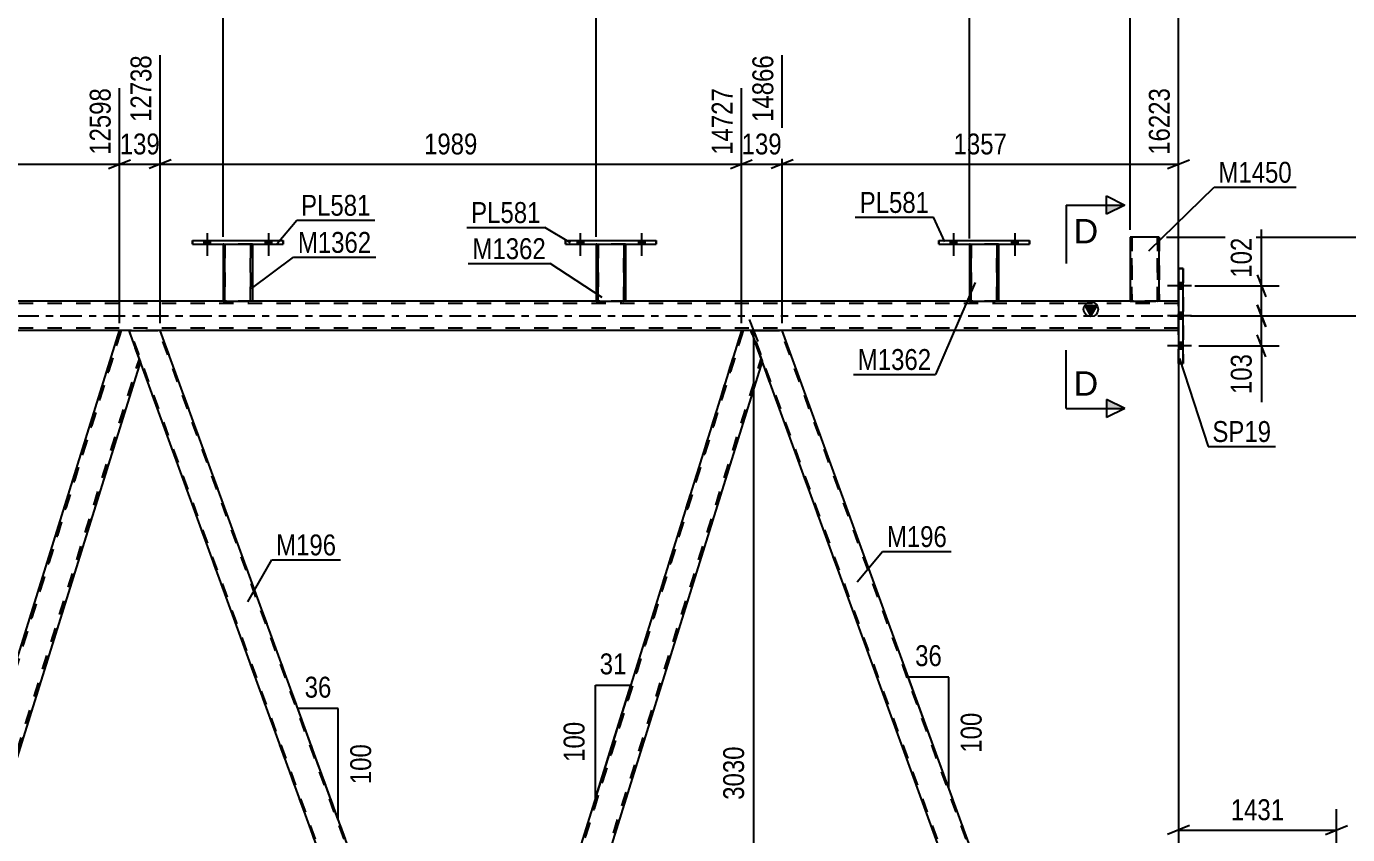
# Model space of a CAD drawing. Header units: millimetres. Extents: x -87 to 754, y -430 to 164.
# Drawn here: x 482.3 to 663.1, y -71 to 39.6 of the extents above; entities that cross this region are included whole.
import ezdxf

# ---------------------------------------------------------------- set-up
doc = ezdxf.new("R2010")
doc.units = ezdxf.units.MM
doc.linetypes.add('DXK_LINE_DOT2', pattern=[3.9198, 1.9599, -1.9599])
doc.linetypes.add('DXK_LINE_DOT3', pattern=[5.9187, 2.979, -0.9799, 0.9799, -0.9799])
doc.styles.add('Arial', font='ARIAL.TTF', dxfattribs={"height": 0.2})
doc.styles.add('Arial Narrow', font='ARIALN.TTF', dxfattribs={"height": 0.2})

# ---------------------------------------------------------------- blocks, each defined once
blk = doc.blocks.new('Bolt-814185698-4137 - 3674')
at = {"linetype": 'Continuous'}
for points in [[(506.55, 9.84), (507.43, 9.84), (507.43, 10.32), (506.55, 10.32)], [(514.95, 9.84), (515.83, 9.84), (515.83, 10.32), (514.95, 10.32)]]:
    blk.add_hatch(color=1, dxfattribs=at).paths.add_polyline_path(points)
at = {"color": 1, "linetype": 'Continuous'}
for p, q in [((506.99, 11.32), (506.99, 8.2)), ((515.39, 11.32), (515.39, 8.2)), ((506.55, 10.32), (506.55, 9.84)), ((507.43, 10.32), (507.43, 9.84)), ((514.95, 10.32), (514.95, 9.84)), ((515.83, 10.32), (515.83, 9.84))]:
    blk.add_line(p, q, dxfattribs=at)
blk = doc.blocks.new('Bolt-814185698-4130 - 3674')
at = {"linetype": 'Continuous'}
for points in [[(608.71, 9.84), (609.59, 9.84), (609.59, 10.32), (608.71, 10.32)], [(617.11, 9.84), (617.99, 9.84), (617.99, 10.32), (617.11, 10.32)]]:
    blk.add_hatch(color=1, dxfattribs=at).paths.add_polyline_path(points)
at = {"color": 1, "linetype": 'Continuous'}
for p, q in [((609.15, 11.32), (609.15, 8.2)), ((617.55, 11.32), (617.55, 8.2)), ((608.71, 10.32), (608.71, 9.84)), ((609.59, 10.32), (609.59, 9.84)), ((617.11, 10.32), (617.11, 9.84)), ((617.99, 10.32), (617.99, 9.84))]:
    blk.add_line(p, q, dxfattribs=at)
blk = doc.blocks.new('Part-814185698-3854 - 3674')
at = {"color": 2, "linetype": 'Continuous'}
for p, q in [((639.97, 6.5), (639.97, 6.5)), ((639.97, 6.5), (639.97, -6.5)), ((640.61, 6.5), (639.97, 6.5)), ((640.61, 6.5), (640.61, 6.5)), ((640.61, -6.5), (640.61, 6.5)), ((639.97, -6.5), (639.97, -6.5)), ((639.97, -6.5), (640.61, -6.5)), ((640.61, -6.5), (640.61, -6.5))]:
    blk.add_line(p, q, dxfattribs=at)
at = {"color": 7, "linetype": 'DXK_LINE_DOT2'}
for p, q in [((639.97, -6.5), (639.97, 6.5)), ((639.97, 6.5), (640.61, 6.5)), ((640.61, 6.5), (640.61, -6.5)), ((640.61, -6.5), (639.97, -6.5))]:
    blk.add_line(p, q, dxfattribs=at)
blk = doc.blocks.new('Part-814185698-3885 - 3674')
at = {"linetype": 'Continuous'}
blk.add_hatch(color=2, dxfattribs=at).paths.add_polyline_path([(627.97, 0), (627.17, 1.4), (628.77, 1.4)])
at = {"color": 2, "linetype": 'Continuous'}
for p, q in [((509.19, 2), (462.11, 2)), ((560.27, 2), (513.19, 2)), ((611.35, 2), (564.27, 2)), ((633.33, 2), (615.35, 2)), ((639.97, 2), (637.33, 2)), ((627.97, 0), (627.17, 1.4)), ((627.17, 1.4), (628.77, 1.4)), ((628.77, 1.4), (627.97, 0)), ((494.99, -2), (415.43, -2)), ((580.13, -2), (500.57, -2)), ((639.97, -2), (585.7, -2))]:
    blk.add_line(p, q, dxfattribs=at)
at = {"color": 7, "linetype": 'DXK_LINE_DOT2'}
for p, q in [((513.19, 2), (509.19, 2)), ((564.27, 2), (560.27, 2)), ((615.35, 2), (611.35, 2)), ((637.33, 2), (633.33, 2)), ((639.97, 2), (639.97, -1.81)), ((639.97, 2), (639.97, 1.95)), ((639.97, 1.95), (639.97, 1.81)), ((639.97, 1.81), (639.97, -2)), ((639.97, 1.68), (25.23, 1.68)), ((639.97, -1.66), (639.97, 1.68)), ((639.97, 1.68), (639.97, 1.68)), ((639.97, 1.66), (639.97, 1.68)), ((639.97, -1.68), (639.97, 1.66)), ((639.97, -1.68), (25.23, -1.68)), ((639.97, -1.68), (639.97, -1.66)), ((639.97, -1.68), (639.97, -1.68)), ((500.57, -2), (494.99, -2)), ((585.7, -2), (580.13, -2)), ((639.97, -1.95), (639.97, -1.81)), ((639.97, -2), (639.97, -1.95)), ((639.97, -2), (639.97, -2))]:
    blk.add_line(p, q, dxfattribs=at)
at = {"color": 7, "linetype": 'DXK_LINE_DOT3'}
blk.add_line((25.23, 0), (639.97, 0), dxfattribs=at)
at = {"color": 2, "linetype": 'Continuous'}
blk.add_circle((627.97, 0.9), 1, dxfattribs=at)
blk = doc.blocks.new('Bolt-814185698-4138 - 3674')
at = {"linetype": 'Continuous'}
for points in [[(557.63, 9.84), (558.51, 9.84), (558.51, 10.32), (557.63, 10.32)], [(566.03, 9.84), (566.91, 9.84), (566.91, 10.32), (566.03, 10.32)]]:
    blk.add_hatch(color=1, dxfattribs=at).paths.add_polyline_path(points)
at = {"color": 1, "linetype": 'Continuous'}
for p, q in [((558.07, 11.32), (558.07, 8.2)), ((566.47, 11.32), (566.47, 8.2)), ((557.63, 10.32), (557.63, 9.84)), ((558.51, 10.32), (558.51, 9.84)), ((566.03, 10.32), (566.03, 9.84)), ((566.91, 10.32), (566.91, 9.84))]:
    blk.add_line(p, q, dxfattribs=at)
blk = doc.blocks.new('Part-814185698-3939 - 3674')
at = {"color": 2, "linetype": 'Continuous'}
for p, q in [((458.29, -119.75), (494.99, -2)), ((496.31, -2), (494.99, -2)), ((497.84, -6.2), (496.31, -2)), ((497.86, -6.25), (461.4, -123.22)), ((459.55, -123.22), (458.31, -119.8))]:
    blk.add_line(p, q, dxfattribs=at)
at = {"color": 7, "linetype": 'DXK_LINE_DOT2'}
for p, q in [((494.99, -2), (458.29, -119.75)), ((495.24, -2), (458.43, -120.12)), ((458.43, -120.12), (495.24, -2)), ((497.86, -6.25), (496.31, -2)), ((461.15, -123.22), (497.72, -5.88)), ((461.15, -123.22), (497.72, -5.88)), ((461.4, -123.22), (497.86, -6.25)), ((497.72, -5.88), (497.72, -5.88)), ((497.84, -6.2), (497.86, -6.25)), ((497.86, -6.25), (497.86, -6.25)), ((459.55, -123.22), (458.29, -119.75)), ((458.29, -119.75), (458.29, -119.75)), ((458.29, -119.75), (458.31, -119.8)), ((458.43, -120.12), (458.43, -120.12)), ((461.4, -123.22), (459.55, -123.22))]:
    blk.add_line(p, q, dxfattribs=at)
blk = doc.blocks.new('Part-814185698-3944 - 3674')
at = {"color": 2, "linetype": 'Continuous'}
for p, q in [((581.47, -2), (581.44, -2)), ((581.47, -2), (585.36, -2)), ((585.7, -2), (585.36, -2)), ((629.82, -123.22), (585.7, -2)), ((585.7, -2), (585.7, -2)), ((625.57, -123.22), (582.97, -6.2))]:
    blk.add_line(p, q, dxfattribs=at)
at = {"color": 7, "linetype": 'DXK_LINE_DOT2'}
for p, q in [((625.57, -123.22), (581.44, -2)), ((582.97, -6.2), (581.44, -2)), ((581.44, -2), (581.44, -2)), ((581.44, -2), (581.44, -2)), ((625.74, -123.22), (581.61, -2)), ((625.74, -123.22), (581.61, -2)), ((581.61, -2), (581.61, -2)), ((581.79, -2), (581.79, -2)), ((581.79, -2), (581.79, -2)), ((629.65, -123.22), (585.53, -2)), ((629.65, -123.22), (585.53, -2)), ((585.53, -2), (585.53, -2)), ((629.82, -123.22), (585.7, -2)), ((629.82, -123.22), (625.57, -123.22))]:
    blk.add_line(p, q, dxfattribs=at)
blk = doc.blocks.new('Bolt-814185698-4139 - 3674')
at = {"linetype": 'Continuous'}
for points in [[(557.63, 9.84), (558.51, 9.84), (558.51, 10.32), (557.63, 10.32)], [(566.03, 9.84), (566.91, 9.84), (566.91, 10.32), (566.03, 10.32)]]:
    blk.add_hatch(color=1, dxfattribs=at).paths.add_polyline_path(points)
at = {"color": 1, "linetype": 'Continuous'}
for p, q in [((558.07, 11.32), (558.07, 8.2)), ((566.47, 11.32), (566.47, 8.2)), ((557.63, 10.32), (557.63, 9.84)), ((558.51, 10.32), (558.51, 9.84)), ((566.03, 10.32), (566.03, 9.84)), ((566.91, 10.32), (566.91, 9.84))]:
    blk.add_line(p, q, dxfattribs=at)
blk = doc.blocks.new('Part-814185698-3954 - 3674')
at = {"color": 7, "linetype": 'DXK_LINE_DOT2'}
for p, q in [((580.13, -2), (543.42, -119.75)), ((580.38, -2), (543.56, -120.12)), ((543.56, -120.12), (580.38, -2)), ((582.99, -6.25), (581.44, -2)), ((546.28, -123.22), (582.86, -5.88)), ((546.28, -123.22), (582.86, -5.88)), ((546.53, -123.22), (582.99, -6.25)), ((582.86, -5.88), (582.86, -5.88)), ((582.97, -6.2), (582.99, -6.25)), ((582.99, -6.25), (582.99, -6.25)), ((543.84, -118.4), (543.42, -119.75)), ((548.03, -118.4), (546.53, -123.22)), ((544.69, -123.22), (543.42, -119.75)), ((544.69, -123.22), (543.42, -119.75)), ((543.42, -119.75), (543.42, -119.75)), ((543.56, -120.12), (543.56, -120.12)), ((546.53, -123.22), (544.69, -123.22))]:
    blk.add_line(p, q, dxfattribs=at)
at = {"color": 2, "linetype": 'Continuous'}
for p, q in [((580.13, -2), (543.84, -118.4)), ((581.44, -2), (580.13, -2)), ((581.44, -2), (582.97, -6.2)), ((582.99, -6.25), (548.03, -118.4))]:
    blk.add_line(p, q, dxfattribs=at)
blk = doc.blocks.new('Part-814185698-3959 - 3674')
at = {"color": 2, "linetype": 'Continuous'}
for p, q in [((496.34, -2), (496.31, -2)), ((496.34, -2), (500.23, -2)), ((500.57, -2), (500.23, -2)), ((542.93, -118.4), (500.57, -2)), ((500.57, -2), (500.57, -2)), ((538.68, -118.4), (497.84, -6.2))]:
    blk.add_line(p, q, dxfattribs=at)
at = {"color": 7, "linetype": 'DXK_LINE_DOT2'}
for p, q in [((540.43, -123.22), (496.31, -2)), ((497.84, -6.2), (496.31, -2)), ((496.31, -2), (496.31, -2)), ((496.31, -2), (496.31, -2)), ((540.6, -123.22), (496.48, -2)), ((540.6, -123.22), (496.48, -2)), ((496.48, -2), (496.48, -2)), ((496.65, -2), (496.65, -2)), ((496.65, -2), (496.65, -2)), ((544.52, -123.22), (500.4, -2)), ((544.52, -123.22), (500.4, -2)), ((500.4, -2), (500.4, -2)), ((544.69, -123.22), (500.57, -2)), ((540.43, -123.22), (538.68, -118.4)), ((544.69, -123.22), (542.93, -118.4)), ((544.69, -123.22), (540.43, -123.22))]:
    blk.add_line(p, q, dxfattribs=at)
blk = doc.blocks.new('Bolt-814185698-3976 - 3674')
at = {"linetype": 'Continuous'}
for points in [[(639.97, 4.54), (639.97, 3.66), (640.61, 3.66), (640.61, 4.54)], [(639.97, 4.54), (639.97, 3.66), (640.61, 3.66), (640.61, 4.54)], [(639.97, 4.54), (639.97, 3.66), (640.61, 3.66), (640.61, 4.54)], [(639.97, 0.44), (639.97, -0.44), (640.61, -0.44), (640.61, 0.44)], [(639.97, 0.44), (639.97, -0.44), (640.61, -0.44), (640.61, 0.44)], [(639.97, -3.66), (639.97, -4.54), (640.61, -4.54), (640.61, -3.66)], [(639.97, -3.66), (639.97, -4.54), (640.61, -4.54), (640.61, -3.66)], [(639.97, -3.66), (639.97, -4.54), (640.61, -4.54), (640.61, -3.66)]]:
    blk.add_hatch(color=1, dxfattribs=at).paths.add_polyline_path(points)
at = {"color": 1, "linetype": 'Continuous'}
for p, q in [((641.77, 4.1), (638.45, 4.1)), ((641.77, 4.1), (638.45, 4.1)), ((641.77, 4.1), (638.45, 4.1)), ((640.61, 4.54), (639.97, 4.54)), ((640.61, 4.54), (639.97, 4.54)), ((640.61, 4.54), (639.97, 4.54)), ((640.61, 3.66), (639.97, 3.66)), ((640.61, 3.66), (639.97, 3.66)), ((640.61, 3.66), (639.97, 3.66)), ((641.77, 0), (638.45, 0)), ((641.77, 0), (638.45, 0)), ((640.61, 0.44), (639.97, 0.44)), ((640.61, 0.44), (639.97, 0.44)), ((640.61, -0.44), (639.97, -0.44)), ((640.61, -0.44), (639.97, -0.44)), ((641.77, -4.1), (638.45, -4.1)), ((641.77, -4.1), (638.45, -4.1)), ((641.77, -4.1), (638.45, -4.1)), ((640.61, -3.66), (639.97, -3.66)), ((640.61, -3.66), (639.97, -3.66)), ((640.61, -3.66), (639.97, -3.66)), ((640.61, -4.54), (639.97, -4.54)), ((640.61, -4.54), (639.97, -4.54)), ((640.61, -4.54), (639.97, -4.54))]:
    blk.add_line(p, q, dxfattribs=at)
blk = doc.blocks.new('Part-814185698-4017 - 3674')
at = {"color": 2, "linetype": 'Continuous'}
for p, q in [((633.33, 10.8), (633.33, 10.8)), ((633.33, 10.8), (633.33, 2)), ((636.85, 10.8), (633.33, 10.8)), ((637.33, 10.8), (636.85, 10.8)), ((637.33, 10.8), (637.33, 10.8)), ((637.33, 2), (637.33, 10.8)), ((633.33, 2), (633.33, 2)), ((633.33, 2), (636.85, 2)), ((637.19, 2), (636.85, 2)), ((637.29, 2), (637.19, 2)), ((637.33, 2), (637.29, 2)), ((637.33, 2), (637.33, 2))]:
    blk.add_line(p, q, dxfattribs=at)
at = {"color": 7, "linetype": 'DXK_LINE_DOT2'}
for p, q in [((633.33, 10.8), (633.33, 2)), ((633.33, 10.8), (633.33, 10.8)), ((633.57, 10.8), (633.57, 10.8)), ((633.57, 2), (633.57, 10.8)), ((633.57, 10.8), (633.57, 2)), ((633.59, 10.8), (633.57, 10.8)), ((633.57, 10.8), (633.59, 10.8)), ((633.62, 10.8), (633.59, 10.8)), ((633.59, 10.8), (633.62, 10.8)), ((633.62, 10.8), (633.64, 10.8)), ((633.81, 10.8), (633.81, 10.8)), ((633.81, 10.8), (633.81, 10.8)), ((637.09, 10.8), (636.94, 10.8)), ((637.02, 10.8), (637.03, 10.8)), ((637.03, 10.8), (637.07, 10.8)), ((637.07, 10.8), (637.09, 10.8)), ((637.09, 10.8), (637.09, 10.8)), ((637.09, 2), (637.09, 10.8)), ((637.09, 10.8), (637.09, 2)), ((637.33, 10.8), (637.33, 2)), ((633.33, 2), (633.33, 2)), ((633.57, 2), (633.57, 2)), ((633.81, 2), (633.57, 2)), ((633.81, 2), (633.81, 2)), ((633.81, 2), (633.81, 2)), ((637.03, 2), (636.85, 2)), ((637.19, 2), (636.94, 2)), ((637.07, 2), (637.09, 2)), ((637.09, 2), (637.09, 2))]:
    blk.add_line(p, q, dxfattribs=at)
blk = doc.blocks.new('Part-814185698-4022 - 3674')
at = {"color": 2, "linetype": 'Continuous'}
for p, q in [((607.15, 9.84), (607.15, 10.32)), ((607.15, 10.32), (607.15, 10.32)), ((607.15, 10.32), (619.55, 10.32)), ((607.15, 9.84), (607.15, 9.84)), ((607.15, 9.84), (619.55, 9.84)), ((619.55, 10.32), (619.55, 9.84)), ((619.55, 10.32), (619.55, 10.32)), ((619.55, 9.84), (619.55, 9.84))]:
    blk.add_line(p, q, dxfattribs=at)
at = {"color": 7, "linetype": 'DXK_LINE_DOT2'}
for p, q in [((607.15, 10.32), (607.15, 9.84)), ((607.15, 10.32), (619.55, 10.32)), ((607.15, 9.84), (619.55, 9.84)), ((619.55, 9.84), (619.55, 10.32))]:
    blk.add_line(p, q, dxfattribs=at)
blk = doc.blocks.new('Part-814185698-4047 - 3674')
at = {"color": 2, "linetype": 'Continuous'}
for p, q in [((509.19, 9.84), (509.19, 2)), ((513.19, 9.84), (513.19, 2)), ((509.19, 2), (509.19, 2)), ((509.19, 2), (512.71, 2)), ((513.05, 2), (512.71, 2)), ((513.15, 2), (513.05, 2)), ((513.19, 2), (513.15, 2)), ((513.19, 2), (513.19, 2))]:
    blk.add_line(p, q, dxfattribs=at)
at = {"color": 7, "linetype": 'DXK_LINE_DOT2'}
for p, q in [((513.19, 9.84), (509.19, 9.84)), ((509.19, 9.84), (509.19, 2)), ((509.19, 9.84), (509.19, 9.84)), ((509.43, 2), (509.43, 9.84)), ((509.43, 9.84), (509.43, 2)), ((512.95, 2), (512.95, 9.84)), ((512.95, 9.84), (512.95, 2)), ((513.19, 9.84), (513.19, 9.84)), ((513.19, 9.84), (513.19, 9.84)), ((513.19, 9.84), (513.19, 2)), ((509.19, 2), (509.19, 2)), ((509.43, 2), (509.43, 2)), ((509.67, 2), (509.43, 2)), ((509.67, 2), (509.67, 2)), ((509.67, 2), (509.67, 2)), ((512.89, 2), (512.71, 2)), ((513.05, 2), (512.8, 2)), ((512.93, 2), (512.95, 2)), ((512.95, 2), (512.95, 2))]:
    blk.add_line(p, q, dxfattribs=at)
blk = doc.blocks.new('Part-814185698-4052 - 3674')
at = {"color": 2, "linetype": 'Continuous'}
for p, q in [((504.99, 9.84), (504.99, 10.32)), ((504.99, 10.32), (504.99, 10.32)), ((504.99, 10.32), (517.39, 10.32)), ((504.99, 9.84), (504.99, 9.84)), ((504.99, 9.84), (517.39, 9.84)), ((517.39, 10.32), (517.39, 9.84)), ((517.39, 10.32), (517.39, 10.32)), ((517.39, 9.84), (517.39, 9.84))]:
    blk.add_line(p, q, dxfattribs=at)
at = {"color": 7, "linetype": 'DXK_LINE_DOT2'}
for p, q in [((504.99, 10.32), (504.99, 9.84)), ((504.99, 10.32), (517.39, 10.32)), ((504.99, 9.84), (517.39, 9.84)), ((517.39, 9.84), (517.39, 10.32))]:
    blk.add_line(p, q, dxfattribs=at)
blk = doc.blocks.new('Part-814185698-4057 - 3674')
at = {"color": 2, "linetype": 'Continuous'}
for p, q in [((560.27, 9.84), (560.27, 2)), ((564.27, 9.84), (564.27, 2)), ((560.27, 2), (560.27, 2)), ((560.27, 2), (563.79, 2)), ((564.13, 2), (563.79, 2)), ((564.23, 2), (564.13, 2)), ((564.27, 2), (564.23, 2)), ((564.27, 2), (564.27, 2))]:
    blk.add_line(p, q, dxfattribs=at)
at = {"color": 7, "linetype": 'DXK_LINE_DOT2'}
for p, q in [((564.27, 9.84), (560.27, 9.84)), ((560.27, 9.84), (560.27, 2)), ((560.27, 9.84), (560.27, 9.84)), ((560.51, 2), (560.51, 9.84)), ((560.51, 9.84), (560.51, 2)), ((564.03, 2), (564.03, 9.84)), ((564.03, 9.84), (564.03, 2)), ((564.27, 9.84), (564.27, 9.84)), ((564.27, 9.84), (564.27, 9.84)), ((564.27, 9.84), (564.27, 2)), ((560.27, 2), (560.27, 2)), ((560.51, 2), (560.51, 2)), ((560.75, 2), (560.51, 2)), ((560.75, 2), (560.75, 2)), ((560.75, 2), (560.75, 2)), ((563.98, 2), (563.79, 2)), ((564.13, 2), (563.88, 2)), ((564.01, 2), (564.03, 2)), ((564.03, 2), (564.03, 2))]:
    blk.add_line(p, q, dxfattribs=at)
blk = doc.blocks.new('Part-814185698-4062 - 3674')
at = {"color": 2, "linetype": 'Continuous'}
for p, q in [((556.07, 9.84), (556.07, 10.32)), ((556.07, 10.32), (556.07, 10.32)), ((556.07, 10.32), (568.47, 10.32)), ((556.07, 9.84), (556.07, 9.84)), ((556.07, 9.84), (568.47, 9.84)), ((568.47, 10.32), (568.47, 9.84)), ((568.47, 10.32), (568.47, 10.32)), ((568.47, 9.84), (568.47, 9.84))]:
    blk.add_line(p, q, dxfattribs=at)
at = {"color": 7, "linetype": 'DXK_LINE_DOT2'}
for p, q in [((556.07, 10.32), (556.07, 9.84)), ((556.07, 10.32), (568.47, 10.32)), ((556.07, 9.84), (568.47, 9.84)), ((568.47, 9.84), (568.47, 10.32))]:
    blk.add_line(p, q, dxfattribs=at)
blk = doc.blocks.new('Part-814185698-4067 - 3674')
at = {"color": 2, "linetype": 'Continuous'}
for p, q in [((611.35, 9.84), (611.35, 2)), ((615.35, 9.84), (615.35, 2)), ((611.35, 2), (611.35, 2)), ((611.35, 2), (614.87, 2)), ((615.21, 2), (614.87, 2)), ((615.32, 2), (615.21, 2)), ((615.35, 2), (615.32, 2)), ((615.35, 2), (615.35, 2))]:
    blk.add_line(p, q, dxfattribs=at)
at = {"color": 7, "linetype": 'DXK_LINE_DOT2'}
for p, q in [((615.35, 9.84), (611.35, 9.84)), ((611.35, 9.84), (611.35, 2)), ((611.35, 9.84), (611.35, 9.84)), ((611.59, 2), (611.59, 9.84)), ((611.59, 9.84), (611.59, 2)), ((615.11, 2), (615.11, 9.84)), ((615.11, 9.84), (615.11, 2)), ((615.35, 9.84), (615.35, 9.84)), ((615.35, 9.84), (615.35, 9.84)), ((615.35, 9.84), (615.35, 2)), ((611.35, 2), (611.35, 2)), ((611.59, 2), (611.59, 2)), ((611.83, 2), (611.59, 2)), ((611.83, 2), (611.83, 2)), ((611.83, 2), (611.83, 2)), ((615.06, 2), (614.87, 2)), ((615.21, 2), (614.96, 2)), ((615.09, 2), (615.11, 2)), ((615.11, 2), (615.11, 2))]:
    blk.add_line(p, q, dxfattribs=at)
blk = doc.blocks.new('Bolt-814185698-4131 - 3674')
at = {"linetype": 'Continuous'}
for points in [[(608.71, 9.84), (609.59, 9.84), (609.59, 10.32), (608.71, 10.32)], [(617.11, 9.84), (617.99, 9.84), (617.99, 10.32), (617.11, 10.32)]]:
    blk.add_hatch(color=1, dxfattribs=at).paths.add_polyline_path(points)
at = {"color": 1, "linetype": 'Continuous'}
for p, q in [((609.15, 11.32), (609.15, 8.2)), ((617.55, 11.32), (617.55, 8.2)), ((608.71, 10.32), (608.71, 9.84)), ((609.59, 10.32), (609.59, 9.84)), ((617.11, 10.32), (617.11, 9.84)), ((617.99, 10.32), (617.99, 9.84))]:
    blk.add_line(p, q, dxfattribs=at)
blk = doc.blocks.new('Bolt-814185698-4136 - 3674')
at = {"linetype": 'Continuous'}
for points in [[(506.55, 9.84), (507.43, 9.84), (507.43, 10.32), (506.55, 10.32)], [(514.95, 9.84), (515.83, 9.84), (515.83, 10.32), (514.95, 10.32)]]:
    blk.add_hatch(color=1, dxfattribs=at).paths.add_polyline_path(points)
at = {"color": 1, "linetype": 'Continuous'}
for p, q in [((506.99, 11.32), (506.99, 8.2)), ((515.39, 11.32), (515.39, 8.2)), ((506.55, 10.32), (506.55, 9.84)), ((507.43, 10.32), (507.43, 9.84)), ((514.95, 10.32), (514.95, 9.84)), ((515.83, 10.32), (515.83, 9.84))]:
    blk.add_line(p, q, dxfattribs=at)
blk = doc.blocks.new('StraightDimension-814185698-4745 - 3674')
at = {"color": 7, "linetype": 'Continuous'}
for p, q in [((585.7, -1), (585.7, 35.7)), ((639.97, 3), (639.97, 31.2)), ((587.2, 21.36), (584.2, 20.16)), ((585.7, 20.76), (639.97, 20.76)), ((638.47, 20.16), (641.47, 21.36))]:
    blk.add_line(p, q, dxfattribs=at)
at = {"color": 0, "linetype": 'Continuous'}
blk.add_wipeout([(639.37, 31.8), (635.17, 31.8), (635.17, 21.46), (639.37, 21.46)], dxfattribs=at)
at = {"color": 0}
blk.add_wipeout([(617.09, 21.51), (617.09, 25.71), (608.58, 25.71), (608.58, 21.51)], dxfattribs=at)
at = {"color": 3, "linetype": 'Continuous', "style": 'Arial Narrow'}
blk.add_text('16223', height=2.863, rotation=90.0002, dxfattribs=at).set_placement((638.77, 22.06))
at = {"color": 3, "style": 'Arial Narrow'}
blk.add_text('1357', height=2.863, dxfattribs=at).set_placement((609.18, 22.11))
blk = doc.blocks.new('StraightDimension-814185698-4796 - 3674')
at = {"color": 7, "linetype": 'Continuous'}
for p, q in [((500.57, -1), (500.57, 35.7)), ((494.99, -1), (494.99, 31.2)), ((493.49, 20.16), (496.49, 21.36)), ((494.99, 20.76), (500.57, 20.76)), ((502.07, 21.36), (499.07, 20.16))]:
    blk.add_line(p, q, dxfattribs=at)
at = {"color": 0}
blk.add_wipeout([(501.12, 21.51), (501.12, 25.71), (494.44, 25.71), (494.44, 21.51)], dxfattribs=at)
at = {"color": 3, "style": 'Arial Narrow'}
blk.add_text('139', height=2.863, dxfattribs=at).set_placement((495.04, 22.11))
at = {"color": 0, "linetype": 'Continuous'}
blk.add_wipeout([(499.97, 36.3), (495.77, 36.3), (495.77, 25.96), (499.97, 25.96)], dxfattribs=at)
at = {"color": 3, "linetype": 'Continuous', "style": 'Arial Narrow'}
blk.add_text('12738', height=2.863, rotation=90.0002, dxfattribs=at).set_placement((499.37, 26.56))
blk = doc.blocks.new('StraightDimension-814185698-5039 - 3674')
at = {"color": 7, "linetype": 'Continuous'}
for p, q in [((694.69, 9.3), (693.49, 12.3)), ((638.33, 10.8), (696.49, 10.8)), ((694.09, -133.6), (694.09, 10.8)), ((552.17, -133.6), (696.49, -133.6)), ((693.49, -132.1), (694.69, -135.1))]:
    blk.add_line(p, q, dxfattribs=at)
at = {"color": 0}
blk.add_wipeout([(693.34, -57.15), (689.14, -57.15), (689.14, -65.66), (693.34, -65.66)], dxfattribs=at)
at = {"color": 3, "style": 'Arial Narrow'}
blk.add_text('3610', height=2.863, rotation=90.0002, dxfattribs=at).set_placement((692.74, -65.06))
blk = doc.blocks.new('StraightDimension-814185698-8751 - 3674')
at = {"color": 7, "linetype": 'Continuous'}
for p, q in [((642.22, 0), (653.74, 0)), ((650.74, 1.5), (651.94, -1.5)), ((651.34, -4.1), (651.34, 0)), ((651.94, -5.6), (650.74, -2.6)), ((642.77, -4.1), (653.74, -4.1))]:
    blk.add_line(p, q, dxfattribs=at)
at = {"color": 0}
blk.add_wipeout([(650.59, -4.62), (646.39, -4.62), (646.39, -11.31), (650.59, -11.31)], dxfattribs=at)
at = {"color": 7, "linetype": 'Continuous'}
blk.add_line((651.34, -4.1), (651.34, -11.83), dxfattribs=at)
blk.add_line((651.34, -4.1), (651.34, -11.83), dxfattribs=at)
at = {"color": 3, "style": 'Arial Narrow'}
blk.add_text('103', height=2.863, rotation=90.0002, dxfattribs=at).set_placement((649.99, -10.71))
blk = doc.blocks.new('StraightDimension-814185698-5164 - 3674')
at = {"color": 7, "linetype": 'Continuous'}
for p, q in [((458.11, 10.84), (458.11, 52.74)), ((509.19, 10.84), (509.19, 52.74)), ((459.61, 42.9), (456.61, 41.7)), ((458.11, 42.3), (509.19, 42.3)), ((507.69, 41.7), (510.69, 42.9))]:
    blk.add_line(p, q, dxfattribs=at)
at = {"color": 0, "linetype": 'Continuous'}
blk.add_wipeout([(508.59, 53.34), (504.39, 53.34), (504.39, 43), (508.59, 43)], dxfattribs=at)
at = {"color": 0}
blk.add_wipeout([(487.91, 43.05), (487.91, 47.25), (479.39, 47.25), (479.39, 43.05)], dxfattribs=at)
at = {"color": 3, "linetype": 'Continuous', "style": 'Arial Narrow'}
blk.add_text('12953', height=2.863, rotation=90.0002, dxfattribs=at).set_placement((507.99, 43.6))
at = {"color": 3, "style": 'Arial Narrow'}
blk.add_text('1277', height=2.863, dxfattribs=at).set_placement((479.99, 43.65))
blk = doc.blocks.new('AngleDimension-814185698-8883 - 3674')
at = {"color": 7, "linetype": 'Continuous'}
for p, q in [((560.16, -50.59), (564.98, -50.59)), ((560.16, -66.06), (564.98, -50.59)), ((560.16, -66.06), (560.16, -50.59)), ((561.68, -61.2), (564.98, -50.59))]:
    blk.add_line(p, q, dxfattribs=at)
at = {"color": 0}
for points in [[(565, -49.69), (565, -45.49), (560.14, -45.49), (560.14, -49.69)], [(559.26, -54.98), (555.06, -54.98), (555.06, -61.67), (559.26, -61.67)]]:
    blk.add_wipeout(points, dxfattribs=at)
at = {"color": 3, "style": 'Arial Narrow'}
blk.add_text('31', height=2.863, dxfattribs=at).set_placement((560.74, -49.09))
blk.add_text('100', height=2.863, rotation=90.0002, dxfattribs=at).set_placement((558.66, -61.07))
blk = doc.blocks.new('AngleDimension-814185698-4265 - 3674')
at = {"color": 7, "linetype": 'Continuous'}
for p, q in [((522.31, -61.74), (519.41, -53.78)), ((524.95, -53.78), (519.41, -53.78)), ((524.95, -69), (519.41, -53.78)), ((524.95, -69), (524.95, -53.78))]:
    blk.add_line(p, q, dxfattribs=at)
at = {"color": 0}
for points in [[(524.61, -52.88), (524.61, -48.68), (519.75, -48.68), (519.75, -52.88)], [(530.05, -58.05), (525.85, -58.05), (525.85, -64.73), (530.05, -64.73)]]:
    blk.add_wipeout(points, dxfattribs=at)
at = {"color": 3, "style": 'Arial Narrow'}
blk.add_text('36', height=2.863, dxfattribs=at).set_placement((520.35, -52.28))
blk.add_text('100', height=2.863, rotation=90.0002, dxfattribs=at).set_placement((529.45, -64.13))
blk = doc.blocks.new('StraightDimension-814185698-4815 - 3674')
at = {"color": 7, "linetype": 'Continuous'}
for p, q in [((415.43, -1), (415.43, 35.7)), ((494.99, -1), (494.99, 31.2)), ((416.93, 21.36), (413.93, 20.16)), ((415.43, 20.76), (494.99, 20.76)), ((493.49, 20.16), (496.49, 21.36))]:
    blk.add_line(p, q, dxfattribs=at)
at = {"color": 0, "linetype": 'Continuous'}
blk.add_wipeout([(494.39, 31.8), (490.19, 31.8), (490.19, 21.46), (494.39, 21.46)], dxfattribs=at)
at = {"color": 0}
blk.add_wipeout([(459.47, 21.51), (459.47, 25.71), (450.96, 25.71), (450.96, 21.51)], dxfattribs=at)
at = {"color": 3, "linetype": 'Continuous', "style": 'Arial Narrow'}
blk.add_text('12598', height=2.863, rotation=90.0002, dxfattribs=at).set_placement((493.79, 22.06))
at = {"color": 3, "style": 'Arial Narrow'}
blk.add_text('1989', height=2.863, dxfattribs=at).set_placement((451.56, 22.11))
blk = doc.blocks.new('StraightDimension-814185698-4429 - 3674')
at = {"color": 7, "linetype": 'Continuous'}
for p, q in [((641.61, 0), (681.39, 0)), ((679.59, -1.5), (678.39, 1.5)), ((678.99, -125.86), (678.99, 0)), ((678.39, -124.36), (679.59, -127.36)), ((663.23, -125.86), (681.39, -125.86))]:
    blk.add_line(p, q, dxfattribs=at)
at = {"color": 0}
blk.add_wipeout([(678.24, -58.67), (674.04, -58.67), (674.04, -67.19), (678.24, -67.19)], dxfattribs=at)
at = {"color": 3, "style": 'Arial Narrow'}
blk.add_text('3146', height=2.863, rotation=90.0002, dxfattribs=at).set_placement((677.64, -66.59))
blk = doc.blocks.new('StraightDimension-814185698-4724 - 3674')
at = {"color": 7, "linetype": 'Continuous'}
for p, q in [((639.97, -3), (639.97, -72.81)), ((661.59, -122.22), (661.59, -67.56)), ((641.47, -69.81), (638.47, -71.01)), ((639.97, -70.41), (661.59, -70.41)), ((660.09, -71.01), (663.09, -69.81))]:
    blk.add_line(p, q, dxfattribs=at)
at = {"color": 0}
blk.add_wipeout([(655.04, -69.66), (655.04, -65.46), (646.52, -65.46), (646.52, -69.66)], dxfattribs=at)
at = {"color": 3, "style": 'Arial Narrow'}
blk.add_text('1431', height=2.863, dxfattribs=at).set_placement((647.12, -69.06))
blk = doc.blocks.new('StraightDimension-814185698-4757 - 3674')
at = {"color": 7, "linetype": 'Continuous'}
for p, q in [((585.7, -1), (585.7, 35.7)), ((580.13, -1), (580.13, 31.2)), ((578.63, 20.16), (581.63, 21.36)), ((580.13, 20.76), (585.7, 20.76)), ((587.2, 21.36), (584.2, 20.16))]:
    blk.add_line(p, q, dxfattribs=at)
at = {"color": 0}
blk.add_wipeout([(586.26, 21.51), (586.26, 25.71), (579.57, 25.71), (579.57, 21.51)], dxfattribs=at)
at = {"color": 3, "style": 'Arial Narrow'}
blk.add_text('139', height=2.863, dxfattribs=at).set_placement((580.17, 22.11))
at = {"color": 0, "linetype": 'Continuous'}
blk.add_wipeout([(585.1, 36.3), (580.9, 36.3), (580.9, 25.96), (585.1, 25.96)], dxfattribs=at)
at = {"color": 3, "linetype": 'Continuous', "style": 'Arial Narrow'}
blk.add_text('14866', height=2.863, rotation=90.0002, dxfattribs=at).set_placement((584.5, 26.56))
blk = doc.blocks.new('StraightDimension-814185698-4777 - 3674')
at = {"color": 7, "linetype": 'Continuous'}
for p, q in [((500.57, -1), (500.57, 35.7)), ((580.13, -1), (580.13, 31.2)), ((502.07, 21.36), (499.07, 20.16)), ((500.57, 20.76), (580.13, 20.76)), ((578.63, 20.16), (581.63, 21.36))]:
    blk.add_line(p, q, dxfattribs=at)
at = {"color": 0, "linetype": 'Continuous'}
blk.add_wipeout([(579.53, 31.8), (575.33, 31.8), (575.33, 21.46), (579.53, 21.46)], dxfattribs=at)
at = {"color": 0}
blk.add_wipeout([(544.6, 21.51), (544.6, 25.71), (536.09, 25.71), (536.09, 21.51)], dxfattribs=at)
at = {"color": 3, "linetype": 'Continuous', "style": 'Arial Narrow'}
blk.add_text('14727', height=2.863, rotation=90.0002, dxfattribs=at).set_placement((578.93, 22.06))
at = {"color": 3, "style": 'Arial Narrow'}
blk.add_text('1989', height=2.863, dxfattribs=at).set_placement((536.69, 22.11))
blk = doc.blocks.new('StraightDimension-814185698-5174 - 3674')
at = {"color": 7, "linetype": 'Continuous'}
for p, q in [((509.19, 10.84), (509.19, 52.74)), ((560.27, 10.84), (560.27, 52.74)), ((510.69, 42.9), (507.69, 41.7)), ((509.19, 42.3), (560.27, 42.3)), ((558.77, 41.7), (561.77, 42.9))]:
    blk.add_line(p, q, dxfattribs=at)
at = {"color": 0, "linetype": 'Continuous'}
blk.add_wipeout([(559.67, 53.34), (555.47, 53.34), (555.47, 43), (559.67, 43)], dxfattribs=at)
at = {"color": 0}
blk.add_wipeout([(538.99, 43.05), (538.99, 47.25), (530.47, 47.25), (530.47, 43.05)], dxfattribs=at)
at = {"color": 3, "linetype": 'Continuous', "style": 'Arial Narrow'}
blk.add_text('14230', height=2.863, rotation=90.0002, dxfattribs=at).set_placement((559.07, 43.6))
at = {"color": 3, "style": 'Arial Narrow'}
blk.add_text('1277', height=2.863, dxfattribs=at).set_placement((531.07, 43.65))
blk = doc.blocks.new('StraightDimension-814185698-5184 - 3674')
at = {"color": 7, "linetype": 'Continuous'}
for p, q in [((560.27, 10.84), (560.27, 52.74)), ((611.35, 10.61), (611.35, 52.74)), ((561.77, 42.9), (558.77, 41.7)), ((560.27, 42.3), (611.35, 42.3)), ((609.85, 41.7), (612.85, 42.9))]:
    blk.add_line(p, q, dxfattribs=at)
at = {"color": 0, "linetype": 'Continuous'}
blk.add_wipeout([(610.75, 53.34), (606.55, 53.34), (606.55, 43), (610.75, 43)], dxfattribs=at)
at = {"color": 0}
blk.add_wipeout([(590.07, 43.05), (590.07, 47.25), (581.56, 47.25), (581.56, 43.05)], dxfattribs=at)
at = {"color": 3, "linetype": 'Continuous', "style": 'Arial Narrow'}
blk.add_text('15507', height=2.863, rotation=90.0002, dxfattribs=at).set_placement((610.15, 43.6))
at = {"color": 3, "style": 'Arial Narrow'}
blk.add_text('1277', height=2.863, dxfattribs=at).set_placement((582.16, 43.65))
blk = doc.blocks.new('StraightDimension-814185698-5194 - 3674')
at = {"color": 7, "linetype": 'Continuous'}
for p, q in [((611.35, 10.61), (611.35, 52.74)), ((633.33, 11.8), (633.33, 52.74)), ((612.85, 42.9), (609.85, 41.7)), ((611.35, 42.3), (633.33, 42.3)), ((631.83, 41.7), (634.83, 42.9))]:
    blk.add_line(p, q, dxfattribs=at)
at = {"color": 0, "linetype": 'Continuous'}
blk.add_wipeout([(632.73, 53.34), (628.53, 53.34), (628.53, 43), (632.73, 43)], dxfattribs=at)
at = {"color": 0}
blk.add_wipeout([(625.68, 43.05), (625.68, 47.25), (619, 47.25), (619, 43.05)], dxfattribs=at)
at = {"color": 3, "linetype": 'Continuous', "style": 'Arial Narrow'}
blk.add_text('16057', height=2.863, rotation=90.0002, dxfattribs=at).set_placement((632.13, 43.6))
at = {"color": 3, "style": 'Arial Narrow'}
blk.add_text('549', height=2.863, dxfattribs=at).set_placement((619.6, 43.65))
blk = doc.blocks.new('StraightDimension-814185698-5204 - 3674')
at = {"color": 7, "linetype": 'Continuous'}
for p, q in [((639.97, 3), (639.97, 57.24)), ((633.33, 11.8), (633.33, 52.74)), ((631.83, 41.7), (634.83, 42.9)), ((633.33, 42.3), (639.97, 42.3)), ((641.47, 42.9), (638.47, 41.7))]:
    blk.add_line(p, q, dxfattribs=at)
at = {"color": 0}
blk.add_wipeout([(639.99, 43.05), (639.99, 47.25), (633.31, 47.25), (633.31, 43.05)], dxfattribs=at)
at = {"color": 3, "style": 'Arial Narrow'}
blk.add_text('166', height=2.863, dxfattribs=at).set_placement((633.91, 43.65))
at = {"color": 0, "linetype": 'Continuous'}
blk.add_wipeout([(639.37, 57.84), (635.17, 57.84), (635.17, 47.5), (639.37, 47.5)], dxfattribs=at)
at = {"color": 3, "linetype": 'Continuous', "style": 'Arial Narrow'}
blk.add_text('16223', height=2.863, rotation=90.0002, dxfattribs=at).set_placement((638.77, 48.1))
blk = doc.blocks.new('StraightDimension-814185698-8167 - 3674')
at = {"color": 7, "linetype": 'Continuous'}
for p, q in [((582.45, -3.5), (581.25, -0.5)), ((591.31, -2), (579, -2)), ((581.85, -123.22), (581.85, -2)), ((581.25, -121.72), (582.45, -124.72)), ((614.08, -123.22), (579, -123.22))]:
    blk.add_line(p, q, dxfattribs=at)
at = {"color": 0}
blk.add_wipeout([(581.1, -58.35), (576.9, -58.35), (576.9, -66.87), (581.1, -66.87)], dxfattribs=at)
at = {"color": 3, "style": 'Arial Narrow'}
blk.add_text('3030', height=2.863, rotation=90.0002, dxfattribs=at).set_placement((580.5, -66.27))
blk = doc.blocks.new('StraightDimension-814185698-8750 - 3674')
at = {"color": 7, "linetype": 'Continuous'}
for p, q in [((650.74, 5.6), (651.94, 2.6)), ((642.22, 4.1), (653.74, 4.1)), ((651.34, 0), (651.34, 4.1)), ((642.22, 0), (653.74, 0)), ((651.94, -1.5), (650.74, 1.5))]:
    blk.add_line(p, q, dxfattribs=at)
at = {"color": 0}
blk.add_wipeout([(650.59, 11.31), (646.39, 11.31), (646.39, 4.63), (650.59, 4.63)], dxfattribs=at)
at = {"color": 7, "linetype": 'Continuous'}
blk.add_line((651.34, 4.1), (651.34, 11.83), dxfattribs=at)
blk.add_line((651.34, 4.1), (651.34, 11.83), dxfattribs=at)
at = {"color": 3, "style": 'Arial Narrow'}
blk.add_text('102', height=2.863, rotation=90.0002, dxfattribs=at).set_placement((649.99, 5.23))
blk = doc.blocks.new('AngleDimension-814185698-8897 - 3674')
at = {"color": 7, "linetype": 'Continuous'}
for p, q in [((608.52, -49.46), (602.98, -49.46)), ((608.52, -64.69), (602.98, -49.46)), ((608.52, -64.69), (608.52, -49.46)), ((609.01, -66.05), (608.52, -64.69))]:
    blk.add_line(p, q, dxfattribs=at)
at = {"color": 0}
for points in [[(608.18, -48.56), (608.18, -44.36), (603.32, -44.36), (603.32, -48.56)], [(613.62, -53.73), (609.42, -53.73), (609.42, -60.42), (613.62, -60.42)]]:
    blk.add_wipeout(points, dxfattribs=at)
at = {"color": 3, "style": 'Arial Narrow'}
blk.add_text('36', height=2.863, dxfattribs=at).set_placement((603.92, -47.96))
blk.add_text('100', height=2.863, rotation=90.0002, dxfattribs=at).set_placement((613.02, -59.82))
blk = doc.blocks.new('Mark-814185698-3850 - 3674')
at = {"color": 0}
blk.add_wipeout([(652.65, -17.27), (652.65, -14.27), (644.61, -14.27), (644.61, -17.27)], dxfattribs=at)
blk.add_wipeout([(652.65, -17.27), (652.65, -14.27), (644.61, -14.27), (644.61, -17.27)], dxfattribs=at)
at = {"color": 30, "linetype": 'Continuous'}
for p, q in [((640.1, -5.86), (644.01, -17.87)), ((644.01, -17.87), (653.25, -17.87))]:
    blk.add_line(p, q, dxfattribs=at)
at = {"color": 3, "style": 'Arial Narrow'}
blk.add_text('SP19', height=2.863, dxfattribs=at).set_placement((644.61, -17.27))
blk = doc.blocks.new('Mark-814185698-3940 - 3674')
at = {"color": 0}
blk.add_wipeout([(608.27, -31.66), (608.27, -28.66), (600.05, -28.66), (600.05, -31.66)], dxfattribs=at)
blk.add_wipeout([(608.27, -31.66), (608.27, -28.66), (600.05, -28.66), (600.05, -31.66)], dxfattribs=at)
at = {"color": 30, "linetype": 'Continuous'}
for p, q in [((596, -36.44), (599.45, -32.26)), ((599.45, -32.26), (608.87, -32.26))]:
    blk.add_line(p, q, dxfattribs=at)
at = {"color": 3, "style": 'Arial Narrow'}
blk.add_text('M196', height=2.863, dxfattribs=at).set_placement((600.05, -31.66))
blk = doc.blocks.new('Mark-814185698-3955 - 3674')
at = {"color": 0}
blk.add_wipeout([(524.66, -32.8), (524.66, -29.8), (516.44, -29.8), (516.44, -32.8)], dxfattribs=at)
blk.add_wipeout([(524.66, -32.8), (524.66, -29.8), (516.44, -29.8), (516.44, -32.8)], dxfattribs=at)
at = {"color": 30, "linetype": 'Continuous'}
for p, q in [((512.55, -39.15), (515.84, -33.4)), ((515.84, -33.4), (525.26, -33.4))]:
    blk.add_line(p, q, dxfattribs=at)
at = {"color": 3, "style": 'Arial Narrow'}
blk.add_text('M196', height=2.863, dxfattribs=at).set_placement((516.44, -32.8))
blk = doc.blocks.new('Mark-814185698-4013 - 3674')
at = {"color": 0}
blk.add_wipeout([(655.48, 18.23), (655.48, 21.23), (645.43, 21.23), (645.43, 18.23)], dxfattribs=at)
blk.add_wipeout([(655.48, 18.23), (655.48, 21.23), (645.43, 21.23), (645.43, 18.23)], dxfattribs=at)
at = {"color": 30, "linetype": 'Continuous'}
for p, q in [((635.91, 8.89), (644.83, 17.63)), ((644.83, 17.63), (656.08, 17.63))]:
    blk.add_line(p, q, dxfattribs=at)
at = {"color": 3, "style": 'Arial Narrow'}
blk.add_text('M1450', height=2.863, dxfattribs=at).set_placement((645.43, 18.23))
blk = doc.blocks.new('Mark-814185698-4018 - 3674')
at = {"color": 0}
blk.add_wipeout([(605.84, 14.1), (605.84, 17.1), (596.33, 17.1), (596.33, 14.1)], dxfattribs=at)
blk.add_wipeout([(605.84, 14.1), (605.84, 17.1), (596.33, 17.1), (596.33, 14.1)], dxfattribs=at)
at = {"color": 30, "linetype": 'Continuous'}
for p in [(595.73, 13.5), (607.98, 10.12)]:
    blk.add_line(p, (606.44, 13.5), dxfattribs=at)
at = {"color": 3, "style": 'Arial Narrow'}
blk.add_text('PL581', height=2.863, dxfattribs=at).set_placement((596.33, 14.1))
blk = doc.blocks.new('Mark-814185698-4043 - 3674')
at = {"color": 0}
blk.add_wipeout([(529.47, 8.63), (529.47, 11.63), (519.42, 11.63), (519.42, 8.63)], dxfattribs=at)
blk.add_wipeout([(529.47, 8.63), (529.47, 11.63), (519.42, 11.63), (519.42, 8.63)], dxfattribs=at)
at = {"color": 30, "linetype": 'Continuous'}
for p, q in [((513.09, 3.77), (518.82, 8.03)), ((518.82, 8.03), (530.07, 8.03))]:
    blk.add_line(p, q, dxfattribs=at)
at = {"color": 3, "style": 'Arial Narrow'}
blk.add_text('M1362', height=2.863, dxfattribs=at).set_placement((519.42, 8.63))
blk = doc.blocks.new('Mark-814185698-4048 - 3674')
at = {"color": 0}
blk.add_wipeout([(529.36, 13.71), (529.36, 16.71), (519.86, 16.71), (519.86, 13.71)], dxfattribs=at)
blk.add_wipeout([(529.36, 13.71), (529.36, 16.71), (519.86, 16.71), (519.86, 13.71)], dxfattribs=at)
at = {"color": 30, "linetype": 'Continuous'}
for p, q in [((516.58, 9.9), (519.26, 13.11)), ((519.26, 13.11), (529.96, 13.11))]:
    blk.add_line(p, q, dxfattribs=at)
at = {"color": 3, "style": 'Arial Narrow'}
blk.add_text('PL581', height=2.863, dxfattribs=at).set_placement((519.86, 13.71))
blk = doc.blocks.new('Mark-814185698-4053 - 3674')
at = {"color": 0}
blk.add_wipeout([(553.37, 7.77), (553.37, 10.77), (543.32, 10.77), (543.32, 7.77)], dxfattribs=at)
blk.add_wipeout([(553.37, 7.77), (553.37, 10.77), (543.32, 10.77), (543.32, 7.77)], dxfattribs=at)
at = {"color": 30, "linetype": 'Continuous'}
for p in [(542.72, 7.17), (561.08, 2.52)]:
    blk.add_line(p, (553.97, 7.17), dxfattribs=at)
at = {"color": 3, "style": 'Arial Narrow'}
blk.add_text('M1362', height=2.863, dxfattribs=at).set_placement((543.32, 7.77))
blk = doc.blocks.new('Mark-814185698-4058 - 3674')
at = {"color": 0}
blk.add_wipeout([(552.64, 12.72), (552.64, 15.72), (543.14, 15.72), (543.14, 12.72)], dxfattribs=at)
blk.add_wipeout([(552.64, 12.72), (552.64, 15.72), (543.14, 15.72), (543.14, 12.72)], dxfattribs=at)
at = {"color": 30, "linetype": 'Continuous'}
for p in [(542.54, 12.12), (556.74, 9.98)]:
    blk.add_line(p, (553.24, 12.12), dxfattribs=at)
at = {"color": 3, "style": 'Arial Narrow'}
blk.add_text('PL581', height=2.863, dxfattribs=at).set_placement((543.14, 12.72))
blk = doc.blocks.new('Mark-814185698-4063 - 3674')
at = {"color": 0}
blk.add_wipeout([(606.12, -7.41), (606.12, -4.41), (596.07, -4.41), (596.07, -7.41)], dxfattribs=at)
blk.add_wipeout([(606.12, -7.41), (606.12, -4.41), (596.07, -4.41), (596.07, -7.41)], dxfattribs=at)
at = {"color": 30, "linetype": 'Continuous'}
for p in [(612.14, 4.57), (595.47, -8.01)]:
    blk.add_line(p, (606.72, -8.01), dxfattribs=at)
at = {"color": 3, "style": 'Arial Narrow'}
blk.add_text('M1362', height=2.863, dxfattribs=at).set_placement((596.07, -7.41))
blk = doc.blocks.new('SectionMark-814185698-5295 - 3674')
at = {"linetype": 'Continuous'}
for points in [[(630.11, 13.93), (630.11, 15.18), (632.61, 15.18)], [(630.11, -12.68), (630.11, -11.43), (632.61, -12.68)]]:
    blk.add_hatch(color=6, dxfattribs=at).paths.add_polyline_path(points)
at = {"color": 6, "linetype": 'Continuous'}
for p, q in [((630.11, 13.93), (630.11, 16.43)), ((630.11, 16.43), (632.61, 15.18)), ((624.61, 15.18), (624.61, 7.18)), ((624.61, 15.18), (632.61, 15.18)), ((632.61, 15.18), (630.11, 13.93)), ((624.61, -12.68), (624.61, -4.68)), ((632.61, -12.68), (630.11, -11.43)), ((630.11, -11.43), (630.11, -13.93)), ((624.61, -12.68), (632.61, -12.68)), ((632.61, -12.68), (630.11, -13.93))]:
    blk.add_line(p, q, dxfattribs=at)
at = {"color": 0, "linetype": 'Continuous'}
for points in [[(628.98, 9.93), (628.98, 13.43), (625.61, 13.43), (625.61, 9.93)], [(628.98, -10.93), (628.98, -7.43), (625.61, -7.43), (625.61, -10.93)]]:
    blk.add_wipeout(points, dxfattribs=at)
at = {"color": 3, "linetype": 'Continuous', "style": 'Arial'}
for p in [(625.61, 9.93), (625.61, -10.93)]:
    blk.add_text('D', height=3.34, dxfattribs=at).set_placement(p)

msp = doc.modelspace()

# ---------------------------------------------------------------- block references
for name in ['Bolt-814185698-4137 - 3674', 'Bolt-814185698-4136 - 3674', 'Bolt-814185698-4138 - 3674', 'Bolt-814185698-4139 - 3674', 'Bolt-814185698-4130 - 3674', 'Bolt-814185698-4131 - 3674', 'Part-814185698-4052 - 3674', 'Part-814185698-4047 - 3674', 'Part-814185698-4062 - 3674', 'Part-814185698-4057 - 3674', 'Part-814185698-4022 - 3674', 'Part-814185698-4067 - 3674', 'Part-814185698-4017 - 3674', 'Part-814185698-3854 - 3674', 'Bolt-814185698-3976 - 3674', 'Part-814185698-3885 - 3674', 'Part-814185698-3939 - 3674', 'Part-814185698-3959 - 3674', 'Part-814185698-3954 - 3674', 'Part-814185698-3944 - 3674']:
    msp.add_blockref(name, (0, 0))

# ---------------------------------------------------------------- next in the draw order: block references
for name in ['StraightDimension-814185698-4796 - 3674', 'StraightDimension-814185698-4745 - 3674', 'Mark-814185698-3955 - 3674', 'AngleDimension-814185698-4265 - 3674']:
    msp.add_blockref(name, (0, 0))

# ---------------------------------------------------------------- next in the draw order: block references
for name in ['StraightDimension-814185698-5164 - 3674', 'StraightDimension-814185698-5039 - 3674']:
    msp.add_blockref(name, (0, 0))

# ---------------------------------------------------------------- next in the draw order: block references
for name in ['StraightDimension-814185698-4757 - 3674', 'StraightDimension-814185698-4815 - 3674', 'StraightDimension-814185698-8751 - 3674', 'AngleDimension-814185698-8883 - 3674']:
    msp.add_blockref(name, (0, 0))

# ---------------------------------------------------------------- next in the draw order: block references
for name in ['StraightDimension-814185698-4777 - 3674', 'StraightDimension-814185698-4429 - 3674']:
    msp.add_blockref(name, (0, 0))

# ---------------------------------------------------------------- next in the draw order: block references
for name in ['StraightDimension-814185698-5174 - 3674', 'StraightDimension-814185698-8167 - 3674', 'StraightDimension-814185698-4724 - 3674']:
    msp.add_blockref(name, (0, 0))

# ---------------------------------------------------------------- next in the draw order: block references
for name in ['StraightDimension-814185698-5184 - 3674', 'Mark-814185698-4043 - 3674', 'Mark-814185698-4063 - 3674', 'Mark-814185698-3850 - 3674', 'Mark-814185698-3940 - 3674', 'AngleDimension-814185698-8897 - 3674']:
    msp.add_blockref(name, (0, 0))

# ---------------------------------------------------------------- next in the draw order: block references
for name in ['StraightDimension-814185698-5194 - 3674', 'Mark-814185698-4048 - 3674', 'Mark-814185698-4018 - 3674', 'Mark-814185698-4053 - 3674']:
    msp.add_blockref(name, (0, 0))

# ---------------------------------------------------------------- next in the draw order: block references
for name in ['StraightDimension-814185698-5204 - 3674', 'Mark-814185698-4058 - 3674']:
    msp.add_blockref(name, (0, 0))

# ---------------------------------------------------------------- next in the draw order: block references
for name in ['SectionMark-814185698-5295 - 3674', 'StraightDimension-814185698-8750 - 3674']:
    msp.add_blockref(name, (0, 0))

# ---------------------------------------------------------------- next in the draw order: block references
msp.add_blockref('Mark-814185698-4013 - 3674', (0, 0))

doc.saveas('drawing.dxf')
